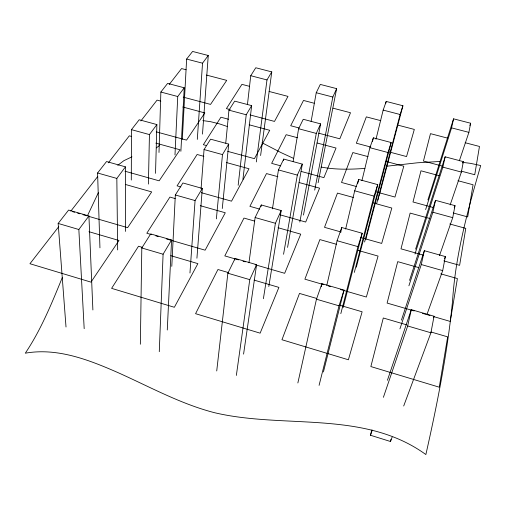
<?xml version="1.0" encoding="UTF-8"?>
<svg xmlns="http://www.w3.org/2000/svg" width="506" height="506" viewBox="0 0 506 506"><rect width="100%" height="100%" fill="white"/><g stroke="black" fill="none" stroke-linecap="round" stroke-linejoin="round"><path stroke-width="0.76" d="M131.294 180.054L131.459 129.656L139.194 119.758L156.885 124.571L155.519 173.349M140.352 344.244L141.806 247.978L150.699 233.917L171.578 239.983L167.271 330.007M148.403 184.083L149.441 134.583L156.885 124.571M158.992 152.464L160.864 92.035L167.619 83.389L184.241 87.791L180.882 151.3M159.282 351.689L163.09 254.221L171.578 239.983M174.987 154.925L177.739 96.526L184.241 87.791M171.793 266.352L175.323 194.974L182.913 182.976L202.318 188.415L196.923 258.212M182.318 139.308L186.632 59.063L192.584 51.448L208.257 55.496L202.489 134.103M197.302 139.397L202.533 63.193L208.257 55.496M189.959 273.006L195.076 200.559L202.318 188.415M201.065 188.839L204.051 149.542L210.604 139.182L228.725 144.109L222.273 208.516M216.372 218.883L222.482 154.589L228.725 144.109M225.752 143.128L228.952 110.169L234.67 101.13L251.665 105.627L242.924 179.345M216.726 370.961L227.871 273.221L235.107 258.44L256.586 264.682L243.576 354.118M238.162 185.266L246.22 114.767L251.665 105.627M247.434 104.653L250.742 75.717L255.77 67.76L271.773 71.896L260.609 155.525M234.917 260.002L235.107 258.44M256.321 161.926L266.985 79.929L271.773 71.896M248.946 262.797L255.125 217.548L261.286 204.962L281.203 210.547L268.8 286.497M236.353 375.42L249.774 279.647L256.586 264.682M261.071 206.524L261.286 204.962M272.456 208.839L278.439 169.921L283.752 159.074L302.316 164.121L287.572 247.383M283.505 160.636L283.752 159.074M263.392 298.711L275.409 223.285L281.203 210.547M293.138 161.427L298.61 128.72L303.239 119.271L320.621 123.875L303.48 215.056M283.55 254.278L297.326 175.095L302.316 164.121M311.108 121.478L316.237 92.724L320.298 84.42L336.648 88.639L318.122 182.717M299.843 222.014L316.282 133.426L320.621 123.875M403.693 406.008L430.91 332.784L434.047 316.244L411.296 309.634L387.4 380.329M427.032 314.27L442.699 270.602L445.356 256.586L424.351 250.698L401.41 320.14M439.493 255.581L452.731 217.669L455.008 205.645L435.508 200.344L409.531 280.381M450.144 204.936L461.377 172.065L463.351 161.635L445.147 156.816L415.603 249.148M459.353 160.794L468.898 132.363L470.631 123.23L453.566 118.828L427.905 199.921M314.688 190.136L332.834 97.032L336.648 88.639M371.708 430.087L370.487 435.255L390.499 441.51L390.974 439.278M383.39 397.337L407.678 325.972L411.296 309.634M399.923 328.881L421.283 264.549L424.351 250.698M408.899 285.801L432.877 212.229L435.508 200.344M414.971 254.012L442.864 167.138L445.147 156.816M425.641 209.573L451.561 127.866L453.566 118.828M297.863 382.96L316.459 299.21L321.936 283.67L344.036 290.09L323.429 371.923M321.247 286.744L321.936 283.67M326.794 285.371L337.085 240.73L341.74 227.523L362.188 233.26L343.188 307.471M340.671 232.134L341.74 227.523M345.636 229.047L354.693 190.813L358.697 179.453L377.723 184.627L356.313 267.225M357.786 183.286L358.697 179.453M361.923 180.667L369.899 147.701L373.377 137.828L391.17 142.534L365.87 239.18M372.448 141.667L373.377 137.828M376.002 139.22L383.162 110.099L386.217 101.44L402.915 105.748L379.045 196.239M385.648 103.743L386.217 101.44M319.084 385.363L339.014 305.826L344.036 290.09M340.823 313.65L357.919 246.624L362.188 233.26M354.339 272.373L374.054 196.119L377.723 184.627M364.605 242.013L387.982 152.521L391.17 142.534M376.73 203.342L400.119 114.508L402.915 105.748M378.045 200.041L378.646 197.757M469.878 125.482L470.631 123.23M462.845 163.122L463.351 161.635M370.487 435.255L372.258 430.049M454.236 207.884L455.008 205.645M444.559 258.819L445.356 256.586M433.503 317.724L434.047 316.244M390.499 441.51L392.144 437.07M62.371 277.383C51.72 303.41 41.062 329.748 25.3 353.188C57.526 347.495 89.227 359.987 118.214 372.72C149.902 386.907 180.636 403.952 214.455 412.681C284.321 429.221 364.086 409.771 425.869 454.552C437.298 403.782 447.494 352.593 452.579 300.747C455.489 254.581 467.898 209.775 480.7 165.538L470.548 163.362L462.389 162.312M87.355 215.986L98.347 192.71M84.186 328.679L78.847 229.509L88.923 215.967L68.614 210.066L58.158 223.437L66.014 326.996M117.67 249.932L116.835 178.428L125.444 166.853L106.532 161.547L97.588 172.989L99.941 247.832M58.766 226.631L29.949 263.727L90.979 282.133L118.992 240.495L88.955 231.691M70.802 211.147L97.652 176.588M108.36 162.805L129.315 135.829L131.585 136.456M140.877 120.953L157.062 100.118L160.851 101.137M169.187 84.515L181.572 68.569L186.088 69.752M117.753 165.323L123.881 160.674L131.958 156.841M156.367 147.897L159.403 145.538M386.306 166.272L417.425 162.793L440.435 161.439M364.921 168.422C350.361 169.44 335.573 169.839 321.177 167.056M202.836 120.592L210.332 121.636L219.3 123.831L227.472 126.563M186.632 59.063L202.533 63.193M250.742 75.717L266.985 79.929M316.237 92.724L332.834 97.032M383.162 110.099L400.119 114.508M451.561 127.866L468.898 132.363M206.404 75.059L226.72 80.372L210.553 104.4L183.216 97.127M249.471 86.324L241.919 84.35L226.416 108.626L230.23 109.638M269.103 91.459L287.984 96.393L274.499 121.421L250.072 114.925M314.112 103.224L303.492 100.447L290.697 125.735L299.008 127.948M333.062 108.183L350.506 112.743L339.817 138.808L318.66 133.179M380.803 120.662L366.331 116.88L356.363 143.217L370.809 147.056M397.558 125.045L414.319 129.428L406.546 156.569L388.298 151.711M447.81 138.189L430.479 133.654L423.459 161.072L442.314 166.095M465.147 142.717L479.467 146.462L474.742 174.722L461.168 171.11M160.864 92.035L177.739 96.526M228.952 110.169L246.22 114.767M298.61 128.72L316.282 133.426M369.899 147.701L387.982 152.521M442.864 167.138L461.377 172.065M182.843 107.025L204.829 112.914L186.531 140.111L156.265 131.845M228.548 119.264L220.92 117.221L203.361 144.71L206.41 145.545M249.135 124.78L269.717 130.295L254.436 158.663L227.757 151.376M297.496 137.733L286.162 134.697L271.652 163.368L280.741 165.848M317.135 142.996L336.028 148.049L323.897 177.638L301.184 171.433M368.039 156.626L352.827 152.553L341.512 182.451L356.566 186.562M385.534 161.313L403.794 166.202L394.965 197.055L375.389 191.704M439.088 175.658L420.967 170.8L412.991 201.976L433.503 207.58M457.968 180.712L473.066 184.76L467.696 216.922L453.262 212.982M131.459 129.656L149.441 134.583M204.051 149.542L222.482 154.589M278.439 169.921L297.326 175.095M354.693 190.813L374.054 196.119M432.877 212.229L452.731 217.669M155.804 143.116L180.022 149.782L159.143 180.819L124.963 171.211M203.886 156.348L197.119 154.482L177.075 185.866L180.857 186.929M226.441 162.552L248.996 168.757L231.527 201.179L201.274 192.672M277.864 176.695L266.491 173.571L249.901 206.347L259.698 209.105M299.103 182.54L319.577 188.169L305.694 222.039L280.058 214.829M353.327 197.454L337.477 193.096L324.517 227.333L341.069 231.988M372.947 202.855L391.815 208.048L381.695 243.418L360.626 237.491M429.961 218.535L410.145 213.089L400.992 248.844L423.535 255.182M449.777 223.987L465.779 228.389L459.612 265.327L443.832 260.894M97.588 172.989L116.835 178.428M175.323 194.974L195.076 200.559M255.125 217.548L275.409 223.285M337.085 240.73L357.919 246.624M421.283 264.549L442.699 270.602M125.418 184.462L151.686 191.907L127.626 227.662L88.986 216.435M175.221 198.58L169.915 197.074L146.816 233.241L151.357 234.563M200.256 205.676L225.284 212.767L205.126 250.185L166.506 238.965M254.562 221.071L243.968 218.067L224.816 255.91L234.664 258.775M278.022 227.719L300.722 234.151L284.669 273.303L255.125 264.72M336.503 244.297L319.881 239.585L304.89 279.179L323.859 284.695M357.666 250.293L378.071 256.08L366.35 297.041L340.551 289.546M418.867 267.642L397.716 261.646L387.109 303.075L414.167 310.943M440.777 273.854L457.399 278.566L450.239 321.424L433.705 316.617M72.314 211.59L74.591 212.248M77.62 213.127L79.891 213.791M82.921 214.67L86.709 215.771M155.899 235.878L158.176 236.542M236.182 259.211L238.452 259.875M243 261.197L245.271 261.855M328.407 286.016L330.684 286.681M422.434 313.34L426.191 314.435M427.697 314.871L429.948 315.529M142.275 247.326L138.517 246.226L111.605 288.357L174.361 307.287L197.884 263.632L170.832 255.694M228.472 272.601L217.934 269.508L195.575 313.688L260.128 333.163L278.901 287.383L254.063 280.103M316.851 298.515L299.495 293.423L281.956 339.747L348.394 359.785L362.132 311.791L339.488 305.15M406.767 324.877L383.295 317.996L370.86 366.565L439.259 387.191L447.665 336.87L431.004 331.98M58.158 223.437L78.847 229.509M141.806 247.978L163.09 254.221M227.871 273.221L249.774 279.647M316.459 299.21L339.014 305.826M407.678 325.972L430.91 332.784M293.739 158.46L280.887 152.54L262.076 142.787M88.923 215.967L92.889 309.963M125.444 166.853L125.627 231.419"/></g></svg>
